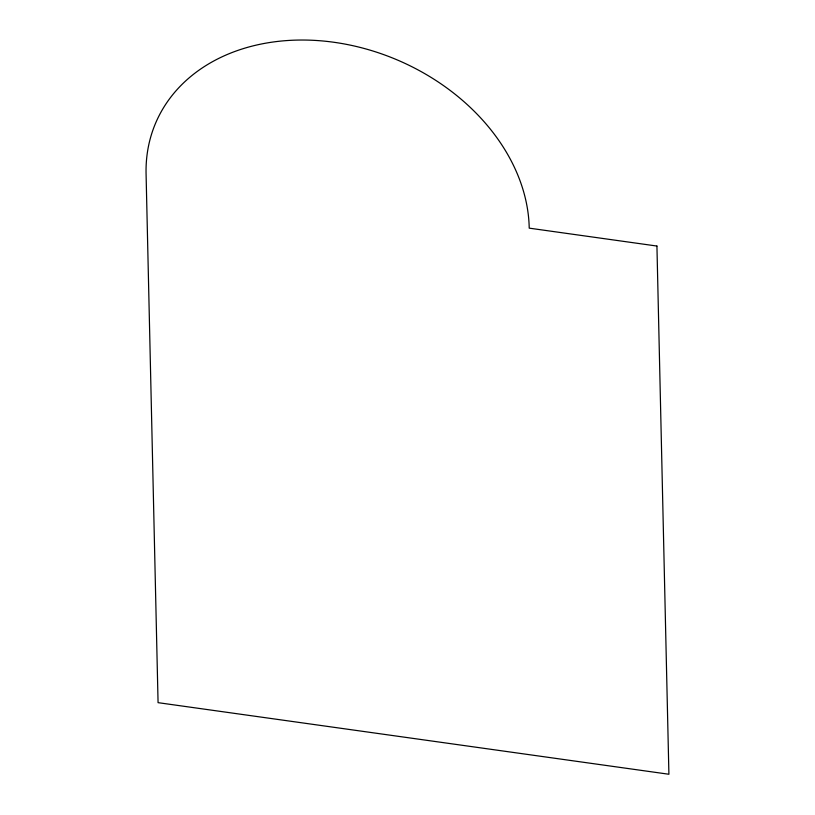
<?xml version="1.0" encoding="UTF-8"?>
<svg xmlns="http://www.w3.org/2000/svg" width="815" height="815" viewBox="0 0 815 815"><rect width="100%" height="100%" fill="white"/><g stroke="black" fill="none" stroke-linecap="round" stroke-linejoin="round"><path stroke-width="1.22" d="M656.931 246.049L529.22 228.149A197.892 152.914 23.2 0 0 334.038 42.288A197.892 152.914 23.2 0 0 146.089 174.461L158.069 702.662L668.911 774.25L656.931 246.049"/></g></svg>
